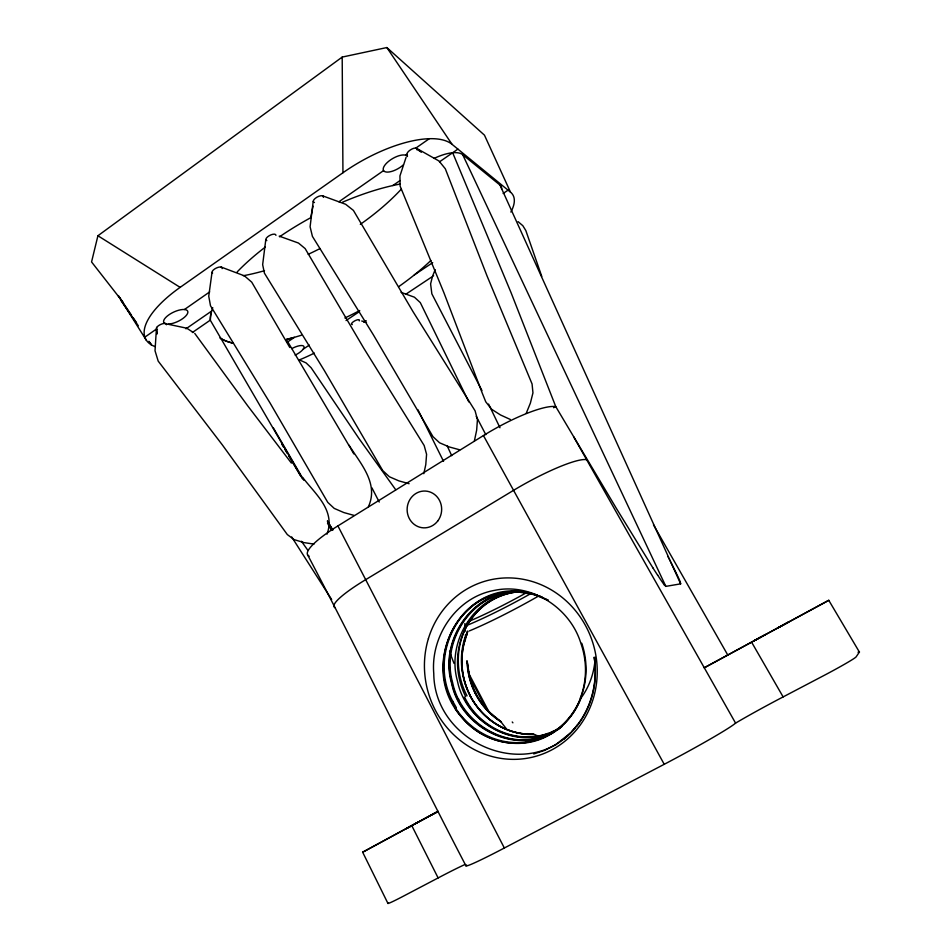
<?xml version="1.0" encoding="UTF-8"?>
<svg xmlns="http://www.w3.org/2000/svg" width="951" height="951" viewBox="0 0 951 951"><rect width="100%" height="100%" fill="white"/><g stroke="black" fill="none" stroke-linecap="round" stroke-linejoin="round"><path stroke-width="1.43" d="M313.212 201.362L310.097 226.766L312.415 236.383L373.339 334.8L433.002 436.699L439.588 442.797L449.324 446.97L459.725 449.811M265.793 239.652L262.654 264.64L264.414 273.139L324.505 370.807L382.754 470.614L389.458 476.796L398.968 480.909L409.085 483.714M212.014 272.414L208.744 296.213L210.504 305.794L270.072 403.022L327.786 502.401L334.229 508.405L343.786 512.541L354.022 515.394M327.049 534.141C335.632 510.271 315.577 494.401 302.644 477.426M310.953 216.602L313.022 206.105M465.871 635.232L467.619 631.048L464.825 641.711M434.048 158.425A35.377 13.861 -30.8 0 1 452.676 152.731A35.151 13.778 -30.8 0 1 456.076 152.647A35.187 13.801 -30.8 0 1 462.697 154.68L500.012 185.088L680.643 583.855L680.238 581.929M474.394 440.872L476.653 430.221L477.45 419.569L475.096 410.844L413.007 311.631L353.415 210.409L345.641 204.275L322.651 195.847M423.801 473.681L425.775 464.67L426.583 454.305L424.17 445.532L363.603 347.935L305.152 248.591L298.483 243.052L279.214 236.133M368.406 506.717C379.045 483.346 360.441 463.672 349.041 445.163M510.877 212.049A78.874 27.745 -30.2 0 0 510.509 192.173L484.463 135.161L386.855 47.55L342.194 57.084L97.917 235.753L91.558 261.941L122.881 302.038M432.289 277.145L430.601 283.921L431.849 293.823L481.967 390.599M406.101 157.272L399.943 175.923L400.098 186.075L443.867 292.623L482.086 392.692L485.747 401.798L491.679 409.322L500.559 414.993L510.318 419.462M432.776 275.624L435.189 269.668M526.307 413.114L530.373 403.141L532.952 392.882L532.073 383.966L487.078 276.028L445.306 168.767L438.97 160.981L416.609 148.368M582.927 717.327C593.745 699.472 597.513 677.718 594.173 657.177A88.621 83.557 73.1 0 1 577.637 724.65L571.896 731.485M581.239 720.014L582.381 718.243M828.773 600.307L704.287 667.768L828.773 600.307L859.395 652.065L856.138 656.844A33.856 1.498 -28 0 1 823.614 675.674L783.125 696.917A63.705 3.031 -28.1 0 0 735.575 723.117A67.473 3.103 -28.3 0 1 664.226 764.295L504.351 848.007A65.31 2.889 -28.6 0 1 466.549 864.982M580.657 720.906L576.924 726.017M577.637 724.662C533.119 785.098 434.286 745.37 433.775 673.617C430.423 636.112 456.492 597.109 494.413 590.393C531.419 582.511 570.22 607.844 580.942 643.506A76.27 71.967 73 0 1 580.336 698.07C582.309 695.038 579.195 701.565 578.945 702.361C572.871 715.972 562.481 727.681 549.44 734.945C521.148 751.504 482.751 742.719 462.329 717.743C413.138 664.785 464.718 569.708 537.006 595.112M574.915 728.454L569.138 734.505M570.362 733.078L555.432 744.883M566.832 736.609L568.389 735.23M563.646 739.272L565.251 737.952M558.772 728.561L561.589 726.505M154.954 346.556A86.363 33.202 -26.3 0 1 180.131 287.368L342.942 172.761A89.406 35.865 -29.8 0 1 452.058 144.338L510.509 192.173M144.814 337.177L156.582 328.963A5.468 2.104 -25 0 0 157.438 329.319M164.452 323.471L164.606 323.376A3.804 0.927 41.6 0 1 166.354 323.875M184.458 309.515L209.684 291.909M338.948 201.743L383.574 170.598M405.649 155.203L406.945 154.3A5.884 2.437 -30.8 0 1 411.795 149.117A5.587 2.318 -30.8 0 1 415.242 148.083A5.528 2.282 -30.8 0 1 415.825 148.106L429.234 138.739M185.956 328.832L211.467 311.167A142.198 52.816 -28.4 0 0 210.266 320.154L302.442 478.733M392.834 185.54L400.014 180.571M192.375 332.505L210.397 320.071A141.342 52.483 -28.4 0 1 212.739 307.625M439.457 161.86L457.906 149.117M557.488 729.904L559.652 728.418M349.885 447.065L286.382 339.436A141.342 52.483 -28.4 0 0 301.277 335.263M503.138 193.481L508.06 190.164M287.143 342.265L294.394 337.379L286.239 339.531M303.167 349.195L309.301 345.106M346.045 320.546L359.526 311.536M414.315 274.922L432.705 262.631M363.793 322.187L366.123 320.642M406.136 294.025L433.632 275.742M555.86 730.463L559.259 728.252M560.02 727.765L561.934 726.516M309.146 556.169A62.041 12.399 -27.5 0 1 337.902 525.915L483.441 435.558A63.99 13.266 -28.9 0 1 555.788 406.671L616.414 508.476L652.897 567.854M418.274 822.009L362.616 852.239L437.947 811.465L406.22 828.618L410.82 826.157M556.002 744.574L544.436 750.446L533.737 753.917M557.072 729.476L560.496 727.456M552.852 732.199L556.347 730.154M555.253 731.283C515.834 756.283 460.736 727.765 451.701 683.674C438.637 640.641 472.79 589.882 519.032 591.272M765.543 634.495L754.238 640.629L761.525 636.718M777.371 628.159L788.605 622.061L778.073 627.719M414.481 824.184L438.007 811.346M432.016 814.65L435.213 812.927M436.045 812.63L438.09 811.524M465.051 864.471A59.128 2.568 -28.8 0 0 438.126 877.939L403.997 895.854A30.872 1.248 -28.8 0 1 388.448 902.772M557.548 729.155L550.938 732.389M553.339 731.878C513.813 755.308 460.367 726.16 451.903 682.687C439.564 640.154 473.265 590.523 518.794 591.641M556.442 730.249C517.403 752.11 465.824 723.461 457.455 681.059C445.805 640.475 476.225 592.913 519.543 591.344M554.528 730.701C521.778 747.7 479.173 730.011 463.945 697.428L464.623 697.19C478.924 727.301 516.357 745.132 548.263 733.28M550.26 733.447C510.853 753.406 460.95 724.365 452.593 682.485C440.86 641.461 471.553 593.388 515.335 591.772M456.349 707.675L452.783 701.339L452.082 701.588C428.782 659.923 454.447 598.904 503.4 592.651M458.085 699.484L458.774 699.247M469.687 695.419L470.341 695.193M475.286 693.457L475.928 693.231M499.964 593.317C453.318 602.411 430.423 660.981 452.783 701.339M664.428 584.96L665.843 586.375L680.643 583.855M502.806 592.663L506.871 592.152M506.289 592.164L510.378 591.843M509.795 591.855L513.897 591.712M513.326 591.712L524.476 592.378M518.236 591.653L521.1 591.677M516.857 591.76L534.391 594.66L547.728 600.117M665.843 586.375L462.697 154.68M528.233 734.053L533.689 734.41L539.574 736.407M304.403 542.664L313.985 544.103M168.47 324.327L186.753 328.202L193.362 332.493M527.983 592.948L538.325 595.754L548.228 600.093M587.373 459.88L586.648 459.713A64.573 10.651 -28.8 0 0 513.564 490.336L365.671 579.67A62.588 9.962 -27.7 0 0 335.216 607.737M401.06 292.361L414.434 297.199L420.306 302.62L468.819 401.928M366.492 322.306L361.737 321.022M303.702 542.498L294.097 539.621L287.309 534.557L222.344 444.902L158.187 361.118L155.025 350.741L156.416 328.677A5.29 2.045 -25 0 1 157.307 326.775M539.562 596.027L542.082 597.038M221.167 267.065L244.443 275.849L251.742 282.174L289.782 347.495M97.917 235.753L180.131 287.368M506.598 729.072L500.618 721.452L492.273 714.451M417.477 149.319L421.364 152.255M417.025 148.903L420.271 151.411M518.057 221.631L522.836 225.708L525.82 230.546L541.773 276.432M467.642 665.367L468.855 671.465M291.398 463.089L247.664 405.768L194.741 333.397M395.723 489.753L358.943 438.47L311.12 367.74L306.079 362.902L299.399 359.894A76.139 26.046 -27.5 0 0 314.377 353.083M307.767 550.189L301.431 541.262M121.098 300.694L138.299 325.765M148.938 341.29L151.399 344.868L149.735 342.408M386.855 47.55L452.058 144.338M131.523 315.292L118.269 295.583L146.347 340.28M133.176 317.765L136.492 322.686M657.64 575.212L656.356 573.239A114.346 18.521 59.4 0 1 655.429 571.801A137.717 21.98 59.4 0 1 652.897 567.854M291.707 536.958L331.637 599.51M281.9 444.355L283.41 446.911M284.931 449.478L287.202 453.306M288.712 455.862L300.825 476.32M327.334 521.065L332.636 530.016M273.353 427.891L303.821 480.243M327.596 521.1L332.791 530.028M751.599 642.163L783.125 696.917M350.539 448.206L353.831 453.924M653.492 524.845L727.67 654.859M573.631 436.699L735.575 723.117M327.513 523.228L331.542 530.456M307.672 554.968C361.844 657.771 412.199 762.714 465.942 865.802M483.441 435.558L664.226 764.295M468.51 672.975L489.183 712.287M469.39 676.803L486.139 708.65M485.818 434.69L476.285 416.431M337.902 525.915L504.351 848.007M371.889 487.792L379.235 502.033M667.864 556.466L668.339 557.393M668.815 558.32L669.302 559.271M669.789 560.21L670.277 561.173M670.764 562.124L672.69 565.94A161.86 29.243 59.3 0 1 674.093 568.746A124.486 21.944 59.4 0 1 675.222 571.028L676.137 572.906M443.535 461.342L417.929 409.726M411.819 825.694L438.126 877.939M362.664 852.215L387.889 903.319M488.6 404.092L499.988 427.748M447.089 445.627L451.701 455.672M452.664 152.742L511.103 292.777L555.788 406.671A36.352 7.418 -29.4 0 0 553.601 407.717M466.87 660.993L468.177 665.902M467.714 631.773L467.726 631.821A71.349 68.008 77.1 0 0 464.207 641.842M467.773 668.553L467.31 662.051M156.582 328.963L156.903 334.11L156.653 329.628M342.194 57.084L342.942 172.761M401.358 189.094A147.714 63.586 -28.4 0 1 360.322 224.353M320.035 248.556A147.714 63.586 -28.4 0 1 308.195 254.321M264.497 270.702A147.714 63.586 -28.4 0 1 243.29 275.731M858.016 652.22A32.5 1.379 -28 0 1 859.395 652.065M538.86 595.873A82.82 8.642 -28.4 0 1 469.271 630.953M531.217 593.365A82.749 9.011 -28.4 0 1 466.43 625.592M525.915 593.02A82.713 9.177 -28.4 0 1 468.391 621.597M475.429 693.374A70.326 66.558 77.7 0 1 467.928 668.529M500.69 721.333A70.362 66.19 76.2 0 1 475.429 693.374M464.385 641.901A71.598 67.676 77.9 0 0 469.96 695.264A71.836 67.248 73.6 0 0 533.677 734.243M465.633 696.512A72.549 68.52 78 0 1 519.626 591.653M580.93 698.343A76.116 71.254 68.9 0 1 519.175 742.636A76.116 71.254 68.9 0 1 451.796 701.755M581.739 643.221A76.032 71.48 78.3 0 1 547.027 735.694A76.032 71.48 78.3 0 1 455.137 708.507M467.048 695.87A72.419 67.866 69 0 1 520.185 591.7M528.233 734.172A71.658 67.699 77.9 0 1 469.889 695.443M470.127 695.3A71.444 68.08 77.2 0 1 464.552 641.616M526.937 734.338A50.034 36.578 22.6 0 1 527.555 733.613M492.202 714.546A70.267 66.463 77.6 0 1 475.809 693.303A70.172 66.629 77.8 0 1 468.736 671.477M595.231 657.343A82.606 74.737 56.3 0 1 581.525 697.333M466.941 635.102A57.191 38.801 -71.6 0 1 465.312 635.03M454.055 663.441A167.186 122.239 58.1 0 1 449.526 651.173M501.462 722.106A70.754 66.546 76.1 0 1 467.119 660.993M534.569 734.481A72.098 67.497 73.5 0 1 465.752 635.173M465.408 631.107A97.026 88.788 41 0 1 464.825 623.511M512.898 722.819A152.719 113.668 73.1 0 1 512.244 721.987M500 185.088A32.465 11.697 -30.9 0 1 501.652 189.106M664.476 585.15A37.089 6.3 59.6 0 1 657.664 575.105M676.042 572.835A38.361 6.395 59.6 0 1 680.345 582.048M232.745 343.049A142.198 52.816 -28.4 0 1 219.978 337.926M430.862 260.503A141.342 52.483 -28.4 0 1 398.861 286.536M359.728 310.525A141.342 52.483 -28.4 0 1 344.892 317.991M232.508 342.99A141.342 52.483 -28.4 0 1 220.477 338.247M237.108 271.986A141.342 52.483 -28.4 0 1 265.21 247.153M279.535 236.787A141.342 52.483 -28.4 0 1 311.108 217.494M342.396 202.266A141.342 52.483 -28.4 0 1 400.335 184.019M291.814 348.589A11.091 3.673 -27.2 0 1 303.928 346.497A11.091 3.673 -27.2 0 1 295.167 355.127M403.426 164.82A13.873 5.73 -30.4 0 1 384.965 171.703A13.873 5.73 -30.4 0 1 390.837 159.685A13.873 5.73 -30.4 0 1 407.48 156.523M166.473 324.267A5.468 2.104 -25 0 1 166.449 324.743M157.391 326.621A5.468 2.104 -25 0 1 164.273 323.423M415.718 148.201A5.742 2.377 -30.8 0 1 416.918 149.83M407.468 155.12A5.742 2.377 -30.8 0 1 406.85 154.347M314.472 202.504A5.67 2.377 -28.7 0 1 316.945 197.19A5.67 2.377 -28.7 0 1 323.399 197.344M212.596 273.08A5.551 2.259 -26.3 0 1 216.341 268.027A5.551 2.259 -26.3 0 1 222.118 268.61M352.286 324.624A4.47 1.474 -28.2 0 1 354.794 320.832A4.47 1.474 -28.2 0 1 359.288 320.879M266.827 240.603A5.575 2.294 -27.5 0 1 269.299 235.67A5.575 2.294 -27.5 0 1 275.933 235.349M437.745 521.005A18.414 17.261 -86.4 0 0 427.189 491.251A18.414 17.261 -86.4 0 0 408.241 516.096A18.414 17.261 -86.4 0 0 437.745 521.005M428.402 638.62A91.153 85.959 73.2 0 0 529.612 757.792A91.153 85.959 73.2 0 0 574.487 609.484A91.153 85.959 73.2 0 0 428.402 638.62M170.788 323.804A13.219 5.124 -25.3 0 0 187.799 311.5A13.219 5.124 -25.3 0 0 168.565 315.066A13.219 5.124 -25.3 0 0 170.788 323.804"/></g></svg>
